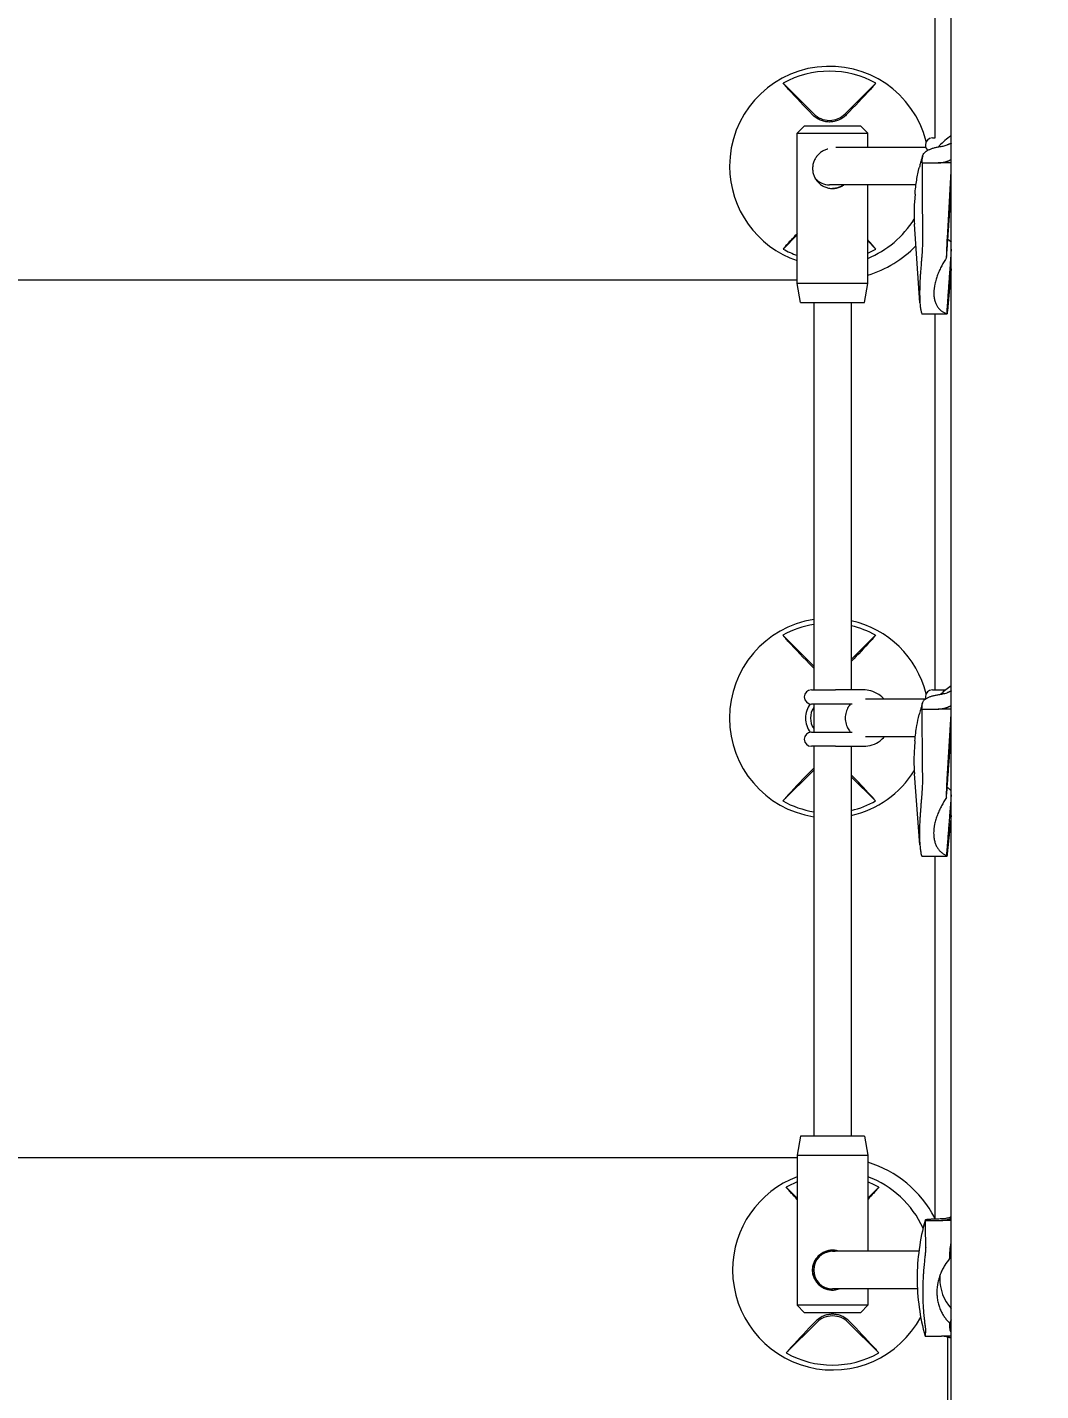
# Model space of a CAD drawing. Extents: x -6675 to 8473, y -8565 to 9458.
# Drawn here: x -484 to -53, y 1887 to 2468 of the extents above; entities that cross this region are included whole.
import ezdxf

# ---------------------------------------------------------------- set-up
doc = ezdxf.new("R2010")
doc.units = 0
doc.header["$LTSCALE"] = 5
doc.header["$PDMODE"] = 33
doc.header["$PDSIZE"] = 20
doc.layers.get('Defpoints').update_dxf_attribs({"linetype": 'CONTINUOUS'})
doc.layers.add('Lg_dim', color=7, linetype='CONTINUOUS')
doc.layers.add('Lg_prod', color=40, linetype='CONTINUOUS')
doc.styles.add('LG1', font='arial.ttf', dxfattribs={"height": 185})
doc.dimstyles.new('LG_DIM', dxfattribs={"dimtxt": 185, "dimasz": 120, "dimexe": 50, "dimexo": 1, "dimgap": 50, "dimtad": 0, "dimtih": 1, "dimtoh": 1, "dimdec": 0, "dimrnd": 10, "dimdsep": 46, "dimtxsty": 'LG1', "dimcen": 2.5, "dimclrt": 4, "dimadec": 4, "dimazin": 0, "dimtfac": 1, "dimtdec": 1, "dimtmove": 0, "dimatfit": 3, "dimfxl": 1, "dimtolj": 1, "dimtzin": 0, "dimarcsym": 0})

# ---------------------------------------------------------------- blocks, each defined once
blk = doc.blocks.new('*D5')
at = {"layer": 'Defpoints', "color": 0, "transparency": 16777216}
for p in [(3900, 7859.68), (-2500, -5459.68), (7695.79, -5459.68)]:
    blk.add_point(p, dxfattribs=at)
at = {"layer": 'Lg_dim', "color": 0, "lineweight": -2, "transparency": 16777216}
for p, q in [((3901, 7859.68), (7745.79, 7859.68)), ((7695.79, 7739.68), (7695.79, 3779.28)), ((7695.79, -5339.68), (7695.79, 3130.67)), ((-2499, -5459.68), (7745.79, -5459.68))]:
    blk.add_line(p, q, dxfattribs=at)
at = {"layer": 'Lg_dim', "color": 0, "transparency": 16777216}
for points in [[(7675.79, 7739.68), (7715.79, 7739.68), (7695.79, 7859.68)], [(7675.79, -5339.68), (7715.79, -5339.68), (7695.79, -5459.68)]]:
    blk.add_solid(points, dxfattribs=at)
at = {"layer": 'Lg_dim', "color": 4, "transparency": 16777216, "insert": (7695.79, 3454.98), "char_height": 185, "attachment_point": 5, "style": 'LG1'}
blk.add_mtext('\\A1;13320 mm\\P [43\'-8 13/16"]', dxfattribs=at)
blk = doc.blocks.new('*D6')
at = {"layer": 'Defpoints', "color": 0, "transparency": 16777216}
for p in [(3300, 5864.75), (-6041.13, -3464.75), (-3100, -3464.75)]:
    blk.add_point(p, dxfattribs=at)
at = {"layer": 'Lg_dim', "color": 0, "lineweight": -2, "transparency": 16777216}
for p, q in [((3299, 5864.75), (-6091.13, 5864.75)), ((-6041.13, 5744.75), (-6041.13, 2569.99)), ((-6041.13, -3344.75), (-6041.13, 1921.38)), ((-3101, -3464.75), (-6091.13, -3464.75))]:
    blk.add_line(p, q, dxfattribs=at)
at = {"layer": 'Lg_dim', "color": 0, "transparency": 16777216}
for points in [[(-6061.13, 5744.75), (-6021.13, 5744.75), (-6041.13, 5864.75)], [(-6061.13, -3344.75), (-6021.13, -3344.75), (-6041.13, -3464.75)]]:
    blk.add_solid(points, dxfattribs=at)
at = {"layer": 'Lg_dim', "color": 4, "transparency": 16777216, "insert": (-6041.13, 2245.68), "char_height": 185, "attachment_point": 5, "style": 'LG1'}
blk.add_mtext('\\A1;9330 mm\\P [30\'-7 9/16"]', dxfattribs=at)
blk = doc.blocks.new('*D7')
at = {"layer": 'Defpoints', "color": 0, "transparency": 16777216}
for p in [(5382.03, 8873.35), (-4227.53, -147.5), (5382.03, -564.99)]:
    blk.add_point(p, dxfattribs=at)
at = {"layer": 'Lg_dim', "color": 0, "lineweight": -2, "transparency": 16777216}
for p, q in [((-4227.53, -146.5), (-4227.53, 8923.35)), ((5382.03, -563.99), (5382.03, 8923.35)), ((-4107.53, 8873.35), (118.72, 8873.35)), ((5262.03, 8873.35), (1506.78, 8873.35))]:
    blk.add_line(p, q, dxfattribs=at)
at = {"layer": 'Lg_dim', "color": 0, "transparency": 16777216}
for points in [[(-4107.53, 8893.35), (-4107.53, 8853.35), (-4227.53, 8873.35)], [(5262.03, 8893.35), (5262.03, 8853.35), (5382.03, 8873.35)]]:
    blk.add_solid(points, dxfattribs=at)
at = {"layer": 'Lg_dim', "color": 4, "transparency": 16777216, "insert": (812.75, 8873.35), "char_height": 185, "attachment_point": 5, "style": 'LG1'}
blk.add_mtext('\\A1;9610 mm\\P [31\'-6 5/8"]', dxfattribs=at)

msp = doc.modelspace()

# ---------------------------------------------------------------- linework, layer by layer
at = {"layer": 'Lg_prod', "linetype": 'Continuous', "lineweight": 0}
for p, q in [((-91, 2097.82), (-91, 2739.29)), ((-98, 2514), (-98, 2426.84)), ((-162.51, 2443.78), (-149.51, 2430.78)), ((-136.08, 2430.78), (-123.08, 2443.78)), ((-98, 2426.84), (-98, 2420.5)), ((-153.5, 2425.5), (-156.5, 2422.5)), ((-156.5, 2422.5), (-141.47, 2422.5)), ((-156.5, 2358.5), (-156.5, 2422.5)), ((-141.47, 2425.5), (-153.5, 2425.5)), ((-129.5, 2425.5), (-141.47, 2425.5)), ((-141.47, 2422.5), (-126.5, 2422.5)), ((-129.5, 2425.5), (-126.5, 2422.5)), ((-126.5, 2416.5), (-126.5, 2422.5)), ((-101.83, 2416.5), (-140.02, 2416.5)), ((-99, 2420.5), (-97.76, 2420.5)), ((-103.36, 2409.92), (-96.48, 2409.92)), ((-91, 2409.92), (-96.48, 2409.92)), ((-92.62, 2377.78), (-91, 2406.32)), ((-141.72, 2400.5), (-142.79, 2400.5)), ((-105.99, 2400.5), (-141.72, 2400.5)), ((-126.5, 2358.5), (-126.5, 2400.5)), ((-105.99, 2400.5), (-105.99, 2400.5)), ((-106.4, 2396.52), (-106.63, 2393.26)), ((-104.29, 2350.27), (-106.63, 2383.74)), ((-162.51, 2373.22), (-156.5, 2379.23)), ((-126.5, 2376.64), (-123.08, 2373.22)), ((-91, 2364.81), (-92.62, 2346.87)), ((-156.5, 2360), (-643.5, 2360)), ((-141.47, 2358.5), (-156.5, 2358.5)), ((-155.09, 2350.5), (-156.5, 2358.5)), ((-126.5, 2358.5), (-141.47, 2358.5)), ((-127.91, 2350.5), (-126.5, 2358.5)), ((-155.09, 2350.5), (-141.47, 2350.5)), ((-149.5, 2350.5), (-149.5, 2185.5)), ((-141.47, 2350.5), (-127.91, 2350.5)), ((-133.5, 2350.5), (-133.5, 2185.5)), ((-92.86, 2345.5), (-103.36, 2345.5)), ((-98, 2345.5), (-98, 2185.5)), ((-162.59, 2208.78), (-149.59, 2195.78)), ((-133.5, 2198.44), (-123.16, 2208.78)), ((-150.5, 2185.5), (-140.2, 2185.5)), ((-128.33, 2185.5), (-140.2, 2185.5)), ((-99, 2185.5), (-93.38, 2185.5)), ((-140.2, 2179.5), (-150.5, 2179.5)), ((-149.5, 2179.5), (-149.5, 2167.5)), ((-133.07, 2179.5), (-140.2, 2179.5)), ((-102.11, 2181.5), (-127.43, 2181.5)), ((-103.44, 2177.38), (-96.56, 2177.38)), ((-91, 2177.38), (-96.56, 2177.38)), ((-92.7, 2147.48), (-91, 2175.31)), ((-150.5, 2167.5), (-140.2, 2167.5)), ((-140.2, 2167.5), (-133.07, 2167.5)), ((-106.28, 2165.5), (-127.43, 2165.5)), ((-106.28, 2165.5), (-106.28, 2165.5)), ((-140.2, 2161.5), (-150.5, 2161.5)), ((-149.5, 2161.5), (-149.5, 1995.5)), ((-140.2, 2161.5), (-128.33, 2161.5)), ((-133.5, 2161.5), (-133.5, 1995.5)), ((-106.43, 2163.81), (-106.66, 2160.89)), ((-162.59, 2138.22), (-149.59, 2151.22)), ((-133.5, 2148.56), (-123.16, 2138.22)), ((-104.33, 2119.54), (-106.66, 2149.79)), ((-91, 2132.08), (-92.7, 2115.67)), ((-92.9, 2114.64), (-103.38, 2114.64)), ((-98, 2114.64), (-98, 1960.33)), ((-91, 1817.1), (-91, 2097.82)), ((-155.09, 1995.5), (-156.5, 1987.5)), ((-141.53, 1995.5), (-155.09, 1995.5)), ((-127.91, 1995.5), (-141.53, 1995.5)), ((-127.91, 1995.5), (-126.5, 1987.5)), ((-643.5, 1986.5), (-156.5, 1986.5)), ((-156.5, 1987.5), (-141.53, 1987.5)), ((-156.5, 1987.5), (-156.5, 1923.5)), ((-141.53, 1987.5), (-126.5, 1987.5)), ((-126.5, 1987.5), (-126.5, 1946.5)), ((-161.22, 1973.78), (-156.5, 1969.06)), ((-126.5, 1969.06), (-121.78, 1973.78)), ((-102.07, 1959.66), (-95.19, 1959.66)), ((-91, 1959.66), (-95.19, 1959.66)), ((-141.5, 1946.5), (-140.42, 1946.5)), ((-104.77, 1946.5), (-140.42, 1946.5)), ((-91.33, 1948.23), (-91, 1950.28)), ((-140.42, 1930.5), (-141.5, 1930.5)), ((-105.39, 1930.5), (-140.42, 1930.5)), ((-126.5, 1930.5), (-126.5, 1923.5)), ((-103.12, 1930.5), (-103.12, 1930.5)), ((-96.8, 1932.5), (-96.8, 1932.5)), ((-141.53, 1923.5), (-156.5, 1923.5)), ((-153.5, 1920.5), (-156.5, 1923.5)), ((-126.5, 1923.5), (-141.53, 1923.5)), ((-129.5, 1920.5), (-126.5, 1923.5)), ((-161.22, 1903.22), (-148.22, 1916.22)), ((-153.5, 1920.5), (-141.53, 1920.5)), ((-141.53, 1920.5), (-129.5, 1920.5)), ((-134.78, 1916.22), (-121.78, 1903.22)), ((-102.07, 1910.37), (-95.19, 1910.37)), ((-91, 1910.37), (-95.19, 1910.37)), ((-92.5, 1738.07), (-92.5, 1910)), ((-91, 1912.26), (-91.33, 1912.67))]:
    msp.add_line(p, q, dxfattribs=at)
for centre, radius, start, end in [((-142.79, 2408.5), 42.51, 14.29982, 180), ((-142.79, 2408.5), 40.42, 60.80251, 119.19749), ((-142.79, 2437.5), 9.5, 225, 270), ((-142.79, 2437.5), 9.5, 270, 315), ((-99, 2417.5), 3, 90, 180), ((-99, 2417.5), 3, 180, 229.12573), ((-142.79, 2408.5), 42.51, 180, 251.194), ((-142.79, 2408.5), 8, 220.97662, 270), ((-142.79, 2408.5), 42.51, 292.53678, 327.98226), ((-140.5, 2408), 48, 286.95776, 315.9662), ((-142.79, 2408.5), 40.42, 240.80251, 250.1776), ((-142.79, 2408.5), 40.42, 293.77716, 299.19749), ((-142.87, 2173.5), 42.51, 98.96724, 180), ((-142.87, 2173.5), 40.42, 99.43707, 119.19749), ((-142.87, 2173.5), 42.51, 14.16465, 77.26323), ((-142.87, 2173.5), 40.42, 60.80251, 76.58976), ((-142.87, 2202.5), 9.5, 225, 225.76922), ((-150.5, 2182.5), 3, 90, 180), ((-99, 2182.5), 3, 90, 180), ((-150.5, 2182.5), 3, 180, 270), ((-142.87, 2173.5), 10.1, 143.29226, 180), ((-142.87, 2173.5), 8, 145.92868, 180), ((-99, 2182.5), 3, 180, 196.16085), ((-142.87, 2173.5), 42.51, 180, 261.03276), ((-142.87, 2173.5), 10.1, 180, 216.70774), ((-142.87, 2173.5), 8, 180, 214.07132), ((-150.5, 2164.5), 3, 90, 180), ((-150.5, 2164.5), 3, 180, 270), ((-142.87, 2144.5), 9.5, 134.23078, 135), ((-142.87, 2173.5), 42.51, 282.73677, 328.18173), ((-142.87, 2173.5), 40.42, 240.80251, 260.56293), ((-142.87, 2173.5), 40.42, 283.41024, 299.19749), ((-140.5, 1938.5), 48, 27.69716, 73.04224), ((-141.5, 1938.5), 42.51, 110.65994, 180), ((-141.5, 1938.5), 40.42, 111.78613, 119.19749), ((-141.5, 1938.5), 42.51, 24.87722, 69.34006), ((-141.5, 1938.5), 40.42, 60.80251, 68.21387), ((-141.5, 1938.5), 8, 90, 180), ((-141.5, 1938.5), 42.51, 180, 331.957), ((-141.5, 1938.5), 8, 180, 270), ((-141.5, 1909.5), 9.5, 90, 135), ((-141.5, 1909.5), 9.5, 45, 90), ((-141.5, 1938.5), 42.51, 335.54786, 335.54796), ((-141.5, 1938.5), 40.42, 240.80251, 299.19749)]:
    msp.add_arc(centre, radius, start, end, dxfattribs=at)
for centre, major_axis, ratio, start_param, end_param in [((-94.82, 2405.65), (-9.71, 2.4), 0.488879, 0, 0.000002), ((-15.96, 2388.5), (-90.83, 0), 0.866025, 6.222664, 6.283185), ((-15.96, 2388.5), (-90.83, 0), 0.866025, 0, 0.060521), ((-77.79, 2388.5), (-19.4, 0), 0.866025, 0.717733, 0.82224), ((-94.9, 2172.68), (-9.72, 2.34), 0.443893, 0, 0.000001), ((-16.04, 2155.34), (-90.83, 0), 0.891007, 6.214596, 6.283185), ((-16.04, 2155.34), (-90.83, 0), 0.891007, 0, 0.06859), ((-77.87, 2155.34), (-19.4, 0), 0.891007, 0.702302, 0.827745), ((-14.67, 1935.01), (-90.83, 0), 0.996195, 6.007357, 6.283185), ((-14.67, 1935.01), (-90.83, 0), 0.996195, 0, 0.275829), ((-76.5, 1935.01), (-19.4, 0), 0.996195, 6.227864, 6.283185), ((-76.5, 1935.01), (-19.4, 0), 0.996195, 0, 0.726784)]:
    msp.add_ellipse(centre, major_axis=major_axis, ratio=ratio, start_param=start_param, end_param=end_param, dxfattribs=at)
for points, knots in [([(-160.37, 2441.31), (-160.81, 2441.79), (-161.22, 2442.24), (-161.76, 2442.86), (-161.93, 2443.06), (-162.24, 2443.44), (-162.38, 2443.62), (-162.51, 2443.78)], [0.000000486, 0.000000486, 0.000000486, 0.000000486, 0.002114988, 0.002114988, 0.003172238, 0.003172238, 0.004229489, 0.004229489, 0.004229489, 0.004229489]), ([(-123.08, 2443.78), (-123.34, 2443.45), (-123.65, 2443.08), (-124.19, 2442.46), (-124.38, 2442.24), (-124.79, 2441.78), (-125, 2441.55), (-125.22, 2441.31)], [0.000000242, 0.000000242, 0.000000242, 0.000000242, 0.002114103, 0.002114103, 0.003171033, 0.003171033, 0.004227963, 0.004227963, 0.004227963, 0.004227963]), ([(-142.79, 2427.28), (-143.13, 2427.28), (-143.46, 2427.3), (-144.13, 2427.37), (-144.47, 2427.42), (-145.46, 2427.62), (-146.09, 2427.82), (-147.32, 2428.34), (-147.91, 2428.67), (-149.01, 2429.42), (-149.51, 2429.85), (-149.97, 2430.32)], [0.008164918, 0.008164918, 0.008164918, 0.008164918, 0.009167239, 0.009167239, 0.01016956, 0.01016956, 0.012174201, 0.012174201, 0.014178842, 0.014178842, 0.016183483, 0.016183483, 0.016183483, 0.016183483]), ([(-135.62, 2430.32), (-136.08, 2429.85), (-136.58, 2429.42), (-137.4, 2428.86), (-137.68, 2428.68), (-138.27, 2428.36), (-138.57, 2428.21), (-139.5, 2427.82), (-140.13, 2427.62), (-141.12, 2427.42), (-141.46, 2427.37), (-142.13, 2427.3), (-142.46, 2427.28), (-142.79, 2427.28)], [0.000143327, 0.000143327, 0.000143327, 0.000143327, 0.002148725, 0.002148725, 0.003151424, 0.003151424, 0.004154123, 0.004154123, 0.006159521, 0.006159521, 0.00716222, 0.00716222, 0.008164918, 0.008164918, 0.008164918, 0.008164918]), ([(-91, 2421.36), (-92.88, 2420.21), (-94.59, 2418.8), (-96.19, 2417.01), (-96.34, 2416.85), (-96.47, 2416.69)], [2.1863126, 2.1863126, 2.1863126, 2.1863126, 2.4821486, 2.4821486, 2.5111506, 2.5111506, 2.5111506, 2.5111506]), ([(-143.42, 2415.77), (-143.89, 2415.66), (-144.34, 2415.51), (-145.28, 2415.12), (-145.77, 2414.85), (-146.68, 2414.23), (-147.11, 2413.89), (-147.68, 2413.31), (-147.86, 2413.11), (-148.21, 2412.69), (-148.37, 2412.47), (-148.83, 2411.79), (-149.09, 2411.31), (-149.41, 2410.55), (-149.51, 2410.28), (-149.68, 2409.75), (-149.75, 2409.47), (-149.91, 2408.64), (-149.97, 2408.08), (-149.97, 2406.93), (-149.92, 2406.36), (-149.75, 2405.53), (-149.68, 2405.26), (-149.51, 2404.72), (-149.41, 2404.46), (-149.2, 2403.95), (-149.08, 2403.7), (-148.82, 2403.22), (-148.67, 2402.98), (-148.21, 2402.3), (-147.87, 2401.88), (-147.1, 2401.11), (-146.67, 2400.76), (-145.76, 2400.15), (-145.28, 2399.88), (-144.51, 2399.56), (-144.24, 2399.46), (-143.7, 2399.29), (-143.43, 2399.23), (-142.61, 2399.06), (-142.04, 2399), (-141.47, 2399)], [0.00197312, 0.00197312, 0.00197312, 0.00197312, 0.00339793, 0.00339793, 0.0050969, 0.0050969, 0.00679586, 0.00679586, 0.00764535, 0.00764535, 0.00849483, 0.00849483, 0.0101938, 0.0101938, 0.01104328, 0.01104328, 0.01189276, 0.01189276, 0.01359173, 0.01359173, 0.01529069, 0.01529069, 0.01614018, 0.01614018, 0.01698966, 0.01698966, 0.01783914, 0.01783914, 0.01868862, 0.01868862, 0.02038759, 0.02038759, 0.02208656, 0.02208656, 0.02378552, 0.02378552, 0.02463501, 0.02463501, 0.02548449, 0.02548449, 0.02718345, 0.02718345, 0.02718345, 0.02718345]), ([(-103.22, 2412.44), (-103.19, 2412.92), (-103, 2413.39), (-102.57, 2413.96), (-102.47, 2414.07), (-102.26, 2414.29), (-102.14, 2414.4), (-101.77, 2414.71), (-101.49, 2414.91), (-101.02, 2415.2), (-100.86, 2415.29), (-100.51, 2415.47), (-100.33, 2415.56), (-99.77, 2415.81), (-99.38, 2415.96), (-98.53, 2416.23), (-98.09, 2416.35), (-97.16, 2416.57), (-96.69, 2416.66), (-96.2, 2416.73)], [0, 0, 0, 0, 0.00305771, 0.00305771, 0.00382214, 0.00382214, 0.00458657, 0.00458657, 0.00611543, 0.00611543, 0.00687986, 0.00687986, 0.00764428, 0.00764428, 0.00917314, 0.00917314, 0.010702, 0.010702, 0.01223085, 0.01223085, 0.01223085, 0.01223085]), ([(-96.2, 2416.73), (-95.62, 2416.82), (-95.03, 2416.92), (-93.85, 2417.18), (-93.26, 2417.33), (-92.69, 2417.52)], [0, 0, 0, 0, 0.001800625, 0.001800625, 0.00360125, 0.00360125, 0.00360125, 0.00360125]), ([(-103.13, 2412.95), (-103.23, 2412.64), (-103.33, 2412.33), (-103.53, 2411.69), (-103.62, 2411.36), (-103.82, 2410.7), (-103.91, 2410.37), (-104.1, 2409.71), (-104.19, 2409.38), (-104.36, 2408.72), (-104.44, 2408.39), (-104.53, 2408.05)], [2.86810554, 2.86810554, 2.86810554, 2.86810554, 2.88001775, 2.88001775, 2.89258622, 2.89258622, 2.90515469, 2.90515469, 2.91772316, 2.91772316, 2.93029163, 2.93029163, 2.93029163, 2.93029163]), ([(-106.4, 2396.52), (-106.26, 2398.57), (-106.02, 2400.57), (-105.37, 2404.38), (-104.99, 2406.19), (-104.53, 2408.05)], [0, 0, 0, 0, 7.230851, 7.230851, 13.6625, 13.6625, 13.6625, 13.6625]), ([(-136.71, 2400.5), (-136.73, 2400.48), (-136.76, 2400.47), (-137.24, 2400.15), (-137.72, 2399.88), (-138.49, 2399.56), (-138.76, 2399.46), (-139.3, 2399.29), (-139.57, 2399.23), (-140.38, 2399.06), (-140.94, 2399), (-141.5, 2399)], [0.021996228, 0.021996228, 0.021996228, 0.021996228, 0.022086556, 0.022086556, 0.023785522, 0.023785522, 0.024635005, 0.024635005, 0.025484488, 0.025484488, 0.027150789, 0.027150789, 0.027150789, 0.027150789]), ([(-141.47, 2399), (-140.89, 2399), (-140.33, 2399.06), (-139.22, 2399.28), (-138.68, 2399.45), (-137.65, 2399.88), (-137.17, 2400.15), (-136.69, 2400.47), (-136.67, 2400.49), (-136.65, 2400.5)], [0.027183454, 0.027183454, 0.027183454, 0.027183454, 0.028878889, 0.028878889, 0.030574325, 0.030574325, 0.03226976, 0.03226976, 0.032348477, 0.032348477, 0.032348477, 0.032348477]), ([(-160.37, 2375.69), (-160.81, 2375.21), (-161.22, 2374.76), (-161.76, 2374.14), (-161.93, 2373.94), (-162.24, 2373.56), (-162.38, 2373.38), (-162.51, 2373.22)], [0.000000486, 0.000000486, 0.000000486, 0.000000486, 0.002114988, 0.002114988, 0.003172238, 0.003172238, 0.004229489, 0.004229489, 0.004229489, 0.004229489]), ([(-123.08, 2373.22), (-123.34, 2373.55), (-123.65, 2373.92), (-124.19, 2374.54), (-124.38, 2374.76), (-124.79, 2375.22), (-125, 2375.45), (-125.22, 2375.69)], [0.000000242, 0.000000242, 0.000000242, 0.000000242, 0.002114103, 0.002114103, 0.003171033, 0.003171033, 0.004227963, 0.004227963, 0.004227963, 0.004227963]), ([(-103.16, 2377.78), (-103.15, 2377.12), (-103.16, 2376.38), (-103.2, 2375.19), (-103.22, 2374.77), (-103.27, 2373.91), (-103.29, 2373.46), (-103.38, 2372.08), (-103.45, 2371.11), (-103.57, 2369.62), (-103.61, 2369.11), (-103.69, 2368.07), (-103.74, 2367.54), (-103.86, 2365.95), (-103.95, 2364.88), (-104.06, 2363.27), (-104.1, 2362.73), (-104.17, 2361.64), (-104.2, 2361.1), (-104.29, 2359.51), (-104.34, 2358.47), (-104.39, 2356.94), (-104.4, 2356.44), (-104.42, 2355.45), (-104.42, 2354.97), (-104.42, 2354.5)], [0.0000002, 0.0000002, 0.0000002, 0.0000002, 0.00322872, 0.00322872, 0.00484298, 0.00484298, 0.00645725, 0.00645725, 0.00968577, 0.00968577, 0.01130003, 0.01130003, 0.01291429, 0.01291429, 0.01614282, 0.01614282, 0.01775708, 0.01775708, 0.01937134, 0.01937134, 0.02259987, 0.02259987, 0.02421413, 0.02421413, 0.02582839, 0.02582839, 0.02582839, 0.02582839]), ([(-92.95, 2369.64), (-93.67, 2368.51), (-94.37, 2367.33), (-95.34, 2365.49), (-95.65, 2364.86), (-96.24, 2363.58), (-96.51, 2362.93), (-97.01, 2361.63), (-97.24, 2360.97), (-97.64, 2359.65), (-97.82, 2358.97), (-98.24, 2357), (-98.38, 2355.72), (-98.38, 2354.5)], [0.0006161, 0.0006161, 0.0006161, 0.0006161, 0.0048042, 0.0048042, 0.00689825, 0.00689825, 0.0089923, 0.0089923, 0.01108635, 0.01108635, 0.0131804, 0.0131804, 0.0173685, 0.0173685, 0.0173685, 0.0173685]), ([(-104.42, 2354.5), (-104.42, 2353.57), (-104.4, 2352.69), (-104.36, 2351.45), (-104.34, 2351.05), (-104.29, 2350.29), (-104.26, 2349.93), (-104.17, 2348.9), (-104.1, 2348.3), (-103.99, 2347.51), (-103.95, 2347.26), (-103.86, 2346.83), (-103.82, 2346.63), (-103.69, 2346.11), (-103.61, 2345.86), (-103.47, 2345.57), (-103.41, 2345.5), (-103.36, 2345.5)], [0.02582839, 0.02582839, 0.02582839, 0.02582839, 0.0290553, 0.0290553, 0.03066876, 0.03066876, 0.03228222, 0.03228222, 0.03550913, 0.03550913, 0.03712259, 0.03712259, 0.03873604, 0.03873604, 0.04196296, 0.04196296, 0.0446243, 0.0446243, 0.0446243, 0.0446243]), ([(-98.38, 2354.5), (-98.38, 2354.19), (-98.38, 2353.89), (-98.34, 2353.31), (-98.31, 2353.02), (-98.2, 2352.19), (-98.1, 2351.66), (-97.89, 2350.91), (-97.81, 2350.66), (-97.63, 2350.19), (-97.54, 2349.96), (-97.24, 2349.31), (-97.01, 2348.92), (-96.51, 2348.19), (-96.23, 2347.85), (-95.65, 2347.26), (-95.34, 2347), (-94.69, 2346.54), (-94.36, 2346.35), (-93.67, 2346.02), (-93.31, 2345.88), (-92.95, 2345.78)], [0.0173685, 0.0173685, 0.0173685, 0.0173685, 0.01841269, 0.01841269, 0.01945689, 0.01945689, 0.02154529, 0.02154529, 0.02258948, 0.02258948, 0.02363368, 0.02363368, 0.02572208, 0.02572208, 0.02781047, 0.02781047, 0.02989887, 0.02989887, 0.03198726, 0.03198726, 0.03407566, 0.03407566, 0.03407566, 0.03407566]), ([(-160.45, 2206.31), (-160.89, 2206.79), (-161.29, 2207.24), (-161.84, 2207.86), (-162.01, 2208.06), (-162.32, 2208.44), (-162.46, 2208.62), (-162.59, 2208.78)], [0.000000486, 0.000000486, 0.000000486, 0.000000486, 0.002114988, 0.002114988, 0.003172238, 0.003172238, 0.004229489, 0.004229489, 0.004229489, 0.004229489]), ([(-123.16, 2208.78), (-123.41, 2208.45), (-123.72, 2208.08), (-124.26, 2207.46), (-124.46, 2207.24), (-124.86, 2206.78), (-125.08, 2206.55), (-125.3, 2206.31)], [0.000000242, 0.000000242, 0.000000242, 0.000000242, 0.002114103, 0.002114103, 0.003171033, 0.003171033, 0.004227963, 0.004227963, 0.004227963, 0.004227963]), ([(-119.45, 2181.5), (-120.14, 2182.27), (-120.93, 2182.96), (-122.85, 2184.23), (-124.03, 2184.76), (-126.25, 2185.36), (-127.29, 2185.5), (-128.33, 2185.5)], [5.4434235, 5.4434235, 5.4434235, 5.4434235, 5.7031772, 5.7031772, 6.0226049, 6.0226049, 6.2831853, 6.2831853, 6.2831853, 6.2831853]), ([(-103.3, 2179.64), (-103.27, 2180.08), (-103.08, 2180.5), (-102.65, 2181.02), (-102.55, 2181.12), (-102.34, 2181.32), (-102.22, 2181.41), (-101.85, 2181.69), (-101.57, 2181.88), (-101.1, 2182.13), (-100.93, 2182.22), (-100.59, 2182.38), (-100.41, 2182.45), (-99.85, 2182.68), (-99.46, 2182.81), (-98.61, 2183.06), (-98.16, 2183.17), (-97.24, 2183.36), (-96.77, 2183.44), (-96.27, 2183.51)], [0, 0, 0, 0, 0.00305771, 0.00305771, 0.00382214, 0.00382214, 0.00458657, 0.00458657, 0.00611543, 0.00611543, 0.00687986, 0.00687986, 0.00764428, 0.00764428, 0.00917314, 0.00917314, 0.010702, 0.010702, 0.01223085, 0.01223085, 0.01223085, 0.01223085]), ([(-96.27, 2183.51), (-95.69, 2183.59), (-95.11, 2183.69), (-93.93, 2183.94), (-93.34, 2184.1), (-92.77, 2184.29)], [0, 0, 0, 0, 0.001800625, 0.001800625, 0.00360125, 0.00360125, 0.00360125, 0.00360125]), ([(-134.83, 2178.12), (-135, 2177.84), (-135.16, 2177.52), (-135.47, 2176.82), (-135.62, 2176.43), (-135.85, 2175.62), (-135.95, 2175.2), (-136.07, 2174.34), (-136.1, 2173.92), (-136.1, 2173.08), (-136.07, 2172.66), (-135.95, 2171.8), (-135.85, 2171.38), (-135.62, 2170.57), (-135.47, 2170.18), (-135.16, 2169.48), (-135, 2169.16), (-134.83, 2168.88)], [16.95443, 16.95443, 16.95443, 16.95443, 18.178032, 18.178032, 19.423628, 19.423628, 20.669225, 20.669225, 21.914822, 21.914822, 23.160418, 23.160418, 24.406015, 24.406015, 25.651611, 25.651611, 26.875213, 26.875213, 26.875213, 26.875213]), ([(-133.85, 2179.5), (-134.01, 2179.31), (-134.22, 2179.05), (-134.57, 2178.54), (-134.7, 2178.34), (-134.83, 2178.12)], [-3.569152, -3.569152, -3.569152, -3.569152, -1.831176, -1.831176, -0.847671, -0.847671, -0.847671, -0.847671]), ([(-103.23, 2180.03), (-103.33, 2179.71), (-103.43, 2179.39), (-103.63, 2178.74), (-103.73, 2178.4), (-103.92, 2177.73), (-104.01, 2177.39), (-104.19, 2176.72), (-104.28, 2176.38), (-104.46, 2175.7), (-104.54, 2175.36), (-104.62, 2175.02)], [2.86798776, 2.86798776, 2.86798776, 2.86798776, 2.88002553, 2.88002553, 2.89259205, 2.89259205, 2.90515858, 2.90515858, 2.9177251, 2.9177251, 2.93029163, 2.93029163, 2.93029163, 2.93029163]), ([(-106.43, 2163.82), (-106.27, 2166), (-105.99, 2168.14), (-105.34, 2171.86), (-105.01, 2173.42), (-104.62, 2175.02)], [0, 0, 0, 0, 7.544325, 7.544325, 12.933843, 12.933843, 12.933843, 12.933843]), ([(-134.83, 2168.88), (-134.66, 2168.6), (-134.5, 2168.34), (-134.15, 2167.87), (-133.99, 2167.66), (-133.85, 2167.5)], [-5.171751, -5.171751, -5.171751, -5.171751, -3.906834, -3.906834, -2.445702, -2.445702, -2.445702, -2.445702]), ([(-128.33, 2161.5), (-127.06, 2161.5), (-125.79, 2161.71), (-123.39, 2162.51), (-122.25, 2163.1), (-120.59, 2164.35), (-119.99, 2164.9), (-119.45, 2165.5)], [3.1415927, 3.1415927, 3.1415927, 3.1415927, 3.4601141, 3.4601141, 3.7789339, 3.7789339, 3.9813544, 3.9813544, 3.9813544, 3.9813544]), ([(-103.24, 2147.48), (-103.23, 2146.86), (-103.24, 2146.17), (-103.28, 2145.03), (-103.3, 2144.63), (-103.34, 2143.8), (-103.37, 2143.37), (-103.46, 2142.03), (-103.53, 2141.1), (-103.65, 2139.63), (-103.69, 2139.13), (-103.77, 2138.11), (-103.81, 2137.59), (-103.94, 2136.02), (-104.02, 2134.96), (-104.14, 2133.35), (-104.18, 2132.81), (-104.25, 2131.72), (-104.28, 2131.18), (-104.37, 2129.57), (-104.42, 2128.52), (-104.47, 2126.97), (-104.48, 2126.45), (-104.49, 2125.44), (-104.5, 2124.95), (-104.5, 2124.47)], [0.0000002, 0.0000002, 0.0000002, 0.0000002, 0.00322872, 0.00322872, 0.00484298, 0.00484298, 0.00645725, 0.00645725, 0.00968577, 0.00968577, 0.01130003, 0.01130003, 0.01291429, 0.01291429, 0.01614282, 0.01614282, 0.01775708, 0.01775708, 0.01937134, 0.01937134, 0.02259987, 0.02259987, 0.02421413, 0.02421413, 0.02582839, 0.02582839, 0.02582839, 0.02582839]), ([(-160.45, 2140.69), (-160.89, 2140.21), (-161.29, 2139.76), (-161.84, 2139.14), (-162.01, 2138.94), (-162.32, 2138.56), (-162.46, 2138.38), (-162.59, 2138.22)], [0.000000486, 0.000000486, 0.000000486, 0.000000486, 0.002114988, 0.002114988, 0.003172238, 0.003172238, 0.004229489, 0.004229489, 0.004229489, 0.004229489]), ([(-123.16, 2138.22), (-123.41, 2138.55), (-123.72, 2138.92), (-124.26, 2139.54), (-124.46, 2139.76), (-124.86, 2140.22), (-125.08, 2140.45), (-125.3, 2140.69)], [0.000000242, 0.000000242, 0.000000242, 0.000000242, 0.002114103, 0.002114103, 0.003171033, 0.003171033, 0.004227963, 0.004227963, 0.004227963, 0.004227963]), ([(-93.02, 2139.66), (-93.75, 2138.55), (-94.45, 2137.39), (-95.42, 2135.57), (-95.73, 2134.94), (-96.32, 2133.66), (-96.59, 2133.02), (-97.09, 2131.71), (-97.32, 2131.05), (-97.72, 2129.71), (-97.9, 2129.03), (-98.32, 2127.03), (-98.46, 2125.73), (-98.46, 2124.47)], [0.0006161, 0.0006161, 0.0006161, 0.0006161, 0.0048042, 0.0048042, 0.00689825, 0.00689825, 0.0089923, 0.0089923, 0.01108635, 0.01108635, 0.0131804, 0.0131804, 0.0173685, 0.0173685, 0.0173685, 0.0173685]), ([(-104.5, 2124.47), (-104.5, 2123.51), (-104.48, 2122.6), (-104.43, 2121.31), (-104.41, 2120.89), (-104.37, 2120.09), (-104.34, 2119.71), (-104.25, 2118.62), (-104.18, 2117.97), (-104.06, 2117.1), (-104.02, 2116.84), (-103.94, 2116.35), (-103.9, 2116.13), (-103.77, 2115.53), (-103.69, 2115.22), (-103.53, 2114.79), (-103.46, 2114.67), (-103.39, 2114.64), (-103.39, 2114.64), (-103.38, 2114.64)], [0.02582839, 0.02582839, 0.02582839, 0.02582839, 0.0290553, 0.0290553, 0.03066876, 0.03066876, 0.03228222, 0.03228222, 0.03550913, 0.03550913, 0.03712259, 0.03712259, 0.03873604, 0.03873604, 0.04196296, 0.04196296, 0.04518987, 0.04518987, 0.04556817, 0.04556817, 0.04556817, 0.04556817]), ([(-98.46, 2124.47), (-98.46, 2124.15), (-98.45, 2123.84), (-98.42, 2123.24), (-98.39, 2122.94), (-98.28, 2122.08), (-98.17, 2121.52), (-97.96, 2120.74), (-97.88, 2120.48), (-97.71, 2119.98), (-97.62, 2119.75), (-97.32, 2119.06), (-97.09, 2118.63), (-96.59, 2117.85), (-96.31, 2117.48), (-95.73, 2116.83), (-95.42, 2116.54), (-94.77, 2116.03), (-94.44, 2115.8), (-93.75, 2115.41), (-93.39, 2115.24), (-93.02, 2115.11)], [0.0173685, 0.0173685, 0.0173685, 0.0173685, 0.01841269, 0.01841269, 0.01945689, 0.01945689, 0.02154529, 0.02154529, 0.02258948, 0.02258948, 0.02363368, 0.02363368, 0.02572208, 0.02572208, 0.02781047, 0.02781047, 0.02989887, 0.02989887, 0.03198726, 0.03198726, 0.03407566, 0.03407566, 0.03407566, 0.03407566]), ([(-159.07, 1971.31), (-159.52, 1971.79), (-159.92, 1972.24), (-160.46, 1972.86), (-160.63, 1973.06), (-160.95, 1973.44), (-161.09, 1973.62), (-161.22, 1973.78)], [0.000000486, 0.000000486, 0.000000486, 0.000000486, 0.002114988, 0.002114988, 0.003172238, 0.003172238, 0.004229489, 0.004229489, 0.004229489, 0.004229489]), ([(-121.78, 1973.78), (-122.04, 1973.45), (-122.35, 1973.08), (-122.89, 1972.46), (-123.09, 1972.24), (-123.49, 1971.78), (-123.7, 1971.55), (-123.93, 1971.31)], [0.000000242, 0.000000242, 0.000000242, 0.000000242, 0.002114103, 0.002114103, 0.003171033, 0.003171033, 0.004227963, 0.004227963, 0.004227963, 0.004227963]), ([(-101.93, 1959.94), (-101.9, 1959.99), (-101.71, 1960.04), (-101.27, 1960.11), (-101.18, 1960.12), (-100.96, 1960.14), (-100.85, 1960.16), (-100.48, 1960.19), (-100.2, 1960.21), (-99.73, 1960.25), (-99.56, 1960.26), (-99.21, 1960.28), (-99.04, 1960.29), (-98.48, 1960.31), (-98.08, 1960.33), (-97.24, 1960.36), (-96.79, 1960.37), (-95.87, 1960.4), (-95.39, 1960.41), (-94.9, 1960.42)], [0, 0, 0, 0, 0.00305771, 0.00305771, 0.00382214, 0.00382214, 0.00458657, 0.00458657, 0.00611543, 0.00611543, 0.00687986, 0.00687986, 0.00764428, 0.00764428, 0.00917314, 0.00917314, 0.010702, 0.010702, 0.01223085, 0.01223085, 0.01223085, 0.01223085]), ([(-94.9, 1960.42), (-94.32, 1960.43), (-93.73, 1960.48), (-92.56, 1960.7), (-91.97, 1960.86), (-91.4, 1961.07)], [0, 0, 0, 0, 0.001800625, 0.001800625, 0.00360125, 0.00360125, 0.00360125, 0.00360125]), ([(-141.53, 1947), (-142.11, 1947), (-142.67, 1946.94), (-143.78, 1946.72), (-144.32, 1946.55), (-145.35, 1946.12), (-145.83, 1945.85), (-146.75, 1945.23), (-147.17, 1944.89), (-147.74, 1944.31), (-147.92, 1944.11), (-148.27, 1943.69), (-148.43, 1943.47), (-148.89, 1942.79), (-149.15, 1942.31), (-149.57, 1941.29), (-149.74, 1940.75), (-149.91, 1939.92), (-149.95, 1939.64), (-150.01, 1939.08), (-150.03, 1938.79), (-150.03, 1937.93), (-149.97, 1937.37), (-149.8, 1936.54), (-149.73, 1936.26), (-149.57, 1935.73), (-149.47, 1935.47), (-149.26, 1934.96), (-149.14, 1934.71), (-148.88, 1934.22), (-148.74, 1933.98), (-148.28, 1933.3), (-147.93, 1932.89), (-147.36, 1932.31), (-147.16, 1932.12), (-146.73, 1931.77), (-146.52, 1931.61), (-145.84, 1931.15), (-145.36, 1930.89), (-144.58, 1930.56), (-144.32, 1930.46), (-143.78, 1930.3), (-143.51, 1930.23), (-142.96, 1930.12), (-142.68, 1930.07), (-142.11, 1930.01), (-141.82, 1930), (-141.53, 1930)], [0.02718345, 0.02718345, 0.02718345, 0.02718345, 0.02887889, 0.02887889, 0.03057432, 0.03057432, 0.03226976, 0.03226976, 0.0339652, 0.0339652, 0.03481291, 0.03481291, 0.03566063, 0.03566063, 0.03735607, 0.03735607, 0.0390515, 0.0390515, 0.03989922, 0.03989922, 0.04074694, 0.04074694, 0.04244237, 0.04244237, 0.04329009, 0.04329009, 0.04413781, 0.04413781, 0.04498552, 0.04498552, 0.04583324, 0.04583324, 0.04752868, 0.04752868, 0.0483764, 0.0483764, 0.04922411, 0.04922411, 0.05091955, 0.05091955, 0.05176727, 0.05176727, 0.05261498, 0.05261498, 0.0534627, 0.0534627, 0.05431042, 0.05431042, 0.05431042, 0.05431042]), ([(-141.5, 1930), (-142.06, 1930), (-142.62, 1930.06), (-143.71, 1930.28), (-144.26, 1930.45), (-145.28, 1930.88), (-145.77, 1931.15), (-146.68, 1931.77), (-147.11, 1932.11), (-147.68, 1932.69), (-147.86, 1932.89), (-148.21, 1933.31), (-148.37, 1933.53), (-148.83, 1934.21), (-149.09, 1934.69), (-149.41, 1935.45), (-149.51, 1935.72), (-149.68, 1936.25), (-149.75, 1936.53), (-149.91, 1937.36), (-149.97, 1937.92), (-149.97, 1939.07), (-149.92, 1939.64), (-149.75, 1940.47), (-149.68, 1940.74), (-149.51, 1941.28), (-149.41, 1941.54), (-149.2, 1942.05), (-149.08, 1942.3), (-148.82, 1942.78), (-148.67, 1943.02), (-148.21, 1943.7), (-147.87, 1944.12), (-147.1, 1944.89), (-146.67, 1945.24), (-145.76, 1945.85), (-145.28, 1946.12), (-144.51, 1946.44), (-144.24, 1946.54), (-143.7, 1946.71), (-143.43, 1946.77), (-142.62, 1946.94), (-142.06, 1947), (-141.5, 1947)], [0.00003262, 0.00003262, 0.00003262, 0.00003262, 0.00169897, 0.00169897, 0.00339793, 0.00339793, 0.0050969, 0.0050969, 0.00679586, 0.00679586, 0.00764535, 0.00764535, 0.00849483, 0.00849483, 0.0101938, 0.0101938, 0.01104328, 0.01104328, 0.01189276, 0.01189276, 0.01359173, 0.01359173, 0.01529069, 0.01529069, 0.01614018, 0.01614018, 0.01698966, 0.01698966, 0.01783914, 0.01783914, 0.01868862, 0.01868862, 0.02038759, 0.02038759, 0.02208656, 0.02208656, 0.02378552, 0.02378552, 0.02463501, 0.02463501, 0.02548449, 0.02548449, 0.02715079, 0.02715079, 0.02715079, 0.02715079]), ([(-138.66, 1946.5), (-138.78, 1946.54), (-138.9, 1946.58), (-139.3, 1946.71), (-139.57, 1946.77), (-140.39, 1946.94), (-140.96, 1947), (-141.53, 1947)], [0.024248815, 0.024248815, 0.024248815, 0.024248815, 0.024635005, 0.024635005, 0.025484488, 0.025484488, 0.027183454, 0.027183454, 0.027183454, 0.027183454]), ([(-101.86, 1948.23), (-101.86, 1947.99), (-101.87, 1947.66), (-101.91, 1947.04), (-101.93, 1946.81), (-101.97, 1946.3), (-102, 1946.02), (-102.09, 1945.13), (-102.16, 1944.46), (-102.27, 1943.36), (-102.31, 1942.97), (-102.4, 1942.16), (-102.44, 1941.73), (-102.57, 1940.43), (-102.65, 1939.51), (-102.77, 1938.06), (-102.81, 1937.56), (-102.88, 1936.54), (-102.91, 1936.03), (-103, 1934.47), (-103.04, 1933.41), (-103.09, 1931.8), (-103.1, 1931.26), (-103.12, 1930.17), (-103.13, 1929.62), (-103.13, 1929.09)], [0.0000002, 0.0000002, 0.0000002, 0.0000002, 0.00322872, 0.00322872, 0.00484298, 0.00484298, 0.00645725, 0.00645725, 0.00968577, 0.00968577, 0.01130003, 0.01130003, 0.01291429, 0.01291429, 0.01614282, 0.01614282, 0.01775708, 0.01775708, 0.01937134, 0.01937134, 0.02259987, 0.02259987, 0.02421413, 0.02421413, 0.02582839, 0.02582839, 0.02582839, 0.02582839]), ([(-91.65, 1943.37), (-92.38, 1942.52), (-93.07, 1941.58), (-94.04, 1940.03), (-94.36, 1939.48), (-94.95, 1938.34), (-95.22, 1937.75), (-95.72, 1936.53), (-95.95, 1935.9), (-96.35, 1934.6), (-96.52, 1933.92), (-96.94, 1931.88), (-97.09, 1930.5), (-97.09, 1929.09)], [0.0006161, 0.0006161, 0.0006161, 0.0006161, 0.0048042, 0.0048042, 0.00689825, 0.00689825, 0.0089923, 0.0089923, 0.01108635, 0.01108635, 0.0131804, 0.0131804, 0.0173685, 0.0173685, 0.0173685, 0.0173685]), ([(-141.53, 1930), (-140.96, 1930), (-140.39, 1930.06), (-139.44, 1930.25), (-139.04, 1930.36), (-138.66, 1930.5)], [0, 0, 0, 0, 0.001698966, 0.001698966, 0.002929912, 0.002929912, 0.002929912, 0.002929912]), ([(-103.13, 1929.09), (-103.13, 1928.01), (-103.11, 1926.95), (-103.06, 1925.39), (-103.04, 1924.87), (-102.99, 1923.85), (-102.97, 1923.36), (-102.88, 1921.9), (-102.81, 1920.98), (-102.69, 1919.66), (-102.65, 1919.23), (-102.57, 1918.42), (-102.53, 1918.03), (-102.4, 1916.92), (-102.32, 1916.25), (-102.16, 1915.05), (-102.09, 1914.53), (-102, 1913.9), (-101.97, 1913.71), (-101.93, 1913.38), (-101.91, 1913.23), (-101.87, 1912.87), (-101.86, 1912.72), (-101.86, 1912.67)], [0.02582839, 0.02582839, 0.02582839, 0.02582839, 0.0290553, 0.0290553, 0.03066876, 0.03066876, 0.03228222, 0.03228222, 0.03550913, 0.03550913, 0.03712259, 0.03712259, 0.03873604, 0.03873604, 0.04196296, 0.04196296, 0.04518987, 0.04518987, 0.04680333, 0.04680333, 0.04841679, 0.04841679, 0.0516437, 0.0516437, 0.0516437, 0.0516437]), ([(-97.09, 1929.09), (-97.09, 1928.74), (-97.08, 1928.38), (-97.04, 1927.69), (-97.02, 1927.35), (-96.91, 1926.32), (-96.8, 1925.66), (-96.59, 1924.68), (-96.51, 1924.35), (-96.34, 1923.72), (-96.25, 1923.41), (-95.94, 1922.49), (-95.72, 1921.91), (-95.21, 1920.79), (-94.94, 1920.25), (-94.35, 1919.23), (-94.04, 1918.75), (-93.4, 1917.86), (-93.06, 1917.43), (-92.37, 1916.64), (-92.01, 1916.27), (-91.65, 1915.92)], [0.0173685, 0.0173685, 0.0173685, 0.0173685, 0.01841269, 0.01841269, 0.01945689, 0.01945689, 0.02154529, 0.02154529, 0.02258948, 0.02258948, 0.02363368, 0.02363368, 0.02572208, 0.02572208, 0.02781047, 0.02781047, 0.02989887, 0.02989887, 0.03198726, 0.03198726, 0.03407566, 0.03407566, 0.03407566, 0.03407566]), ([(-141.5, 1919.72), (-141.83, 1919.72), (-142.17, 1919.7), (-142.84, 1919.63), (-143.17, 1919.58), (-144.16, 1919.38), (-144.8, 1919.18), (-146.03, 1918.66), (-146.62, 1918.33), (-147.71, 1917.58), (-148.22, 1917.15), (-148.68, 1916.68)], [0.008164918, 0.008164918, 0.008164918, 0.008164918, 0.009167239, 0.009167239, 0.01016956, 0.01016956, 0.012174201, 0.012174201, 0.014178842, 0.014178842, 0.016183483, 0.016183483, 0.016183483, 0.016183483]), ([(-134.32, 1916.68), (-134.78, 1917.15), (-135.29, 1917.58), (-136.11, 1918.14), (-136.39, 1918.32), (-136.98, 1918.64), (-137.28, 1918.79), (-138.2, 1919.18), (-138.84, 1919.38), (-139.83, 1919.58), (-140.16, 1919.63), (-140.83, 1919.7), (-141.17, 1919.72), (-141.5, 1919.72)], [0.000143327, 0.000143327, 0.000143327, 0.000143327, 0.002148725, 0.002148725, 0.003151424, 0.003151424, 0.004154123, 0.004154123, 0.006159521, 0.006159521, 0.00716222, 0.00716222, 0.008164918, 0.008164918, 0.008164918, 0.008164918]), ([(-159.07, 1905.69), (-159.52, 1905.21), (-159.92, 1904.76), (-160.46, 1904.14), (-160.63, 1903.94), (-160.95, 1903.56), (-161.09, 1903.38), (-161.22, 1903.22)], [0.000000486, 0.000000486, 0.000000486, 0.000000486, 0.002114988, 0.002114988, 0.003172238, 0.003172238, 0.004229489, 0.004229489, 0.004229489, 0.004229489]), ([(-121.78, 1903.22), (-122.04, 1903.55), (-122.35, 1903.92), (-122.89, 1904.54), (-123.09, 1904.76), (-123.49, 1905.22), (-123.7, 1905.45), (-123.93, 1905.69)], [0.000000242, 0.000000242, 0.000000242, 0.000000242, 0.002114103, 0.002114103, 0.003171033, 0.003171033, 0.004227963, 0.004227963, 0.004227963, 0.004227963])]:
    msp.add_open_spline(points, degree=3, knots=knots, dxfattribs=at)
for points in [[(-149.97, 2430.32), (-153.6, 2434.08), (-157.07, 2437.74), (-160.37, 2441.31)], [(-125.22, 2441.31), (-128.52, 2437.74), (-131.99, 2434.08), (-135.62, 2430.32)], [(-103.36, 2409.92), (-103.31, 2410.76), (-103.27, 2411.6), (-103.22, 2412.44)], [(-156.5, 2379.83), (-157.81, 2378.44), (-159.1, 2377.06), (-160.37, 2375.69)], [(-125.22, 2375.69), (-125.64, 2376.15), (-126.07, 2376.61), (-126.5, 2377.07)], [(-150.05, 2195.32), (-153.68, 2199.08), (-157.15, 2202.74), (-160.45, 2206.31)], [(-125.3, 2206.31), (-127.93, 2203.47), (-130.66, 2200.57), (-133.5, 2197.61)], [(-149.5, 2194.8), (-149.69, 2194.96), (-149.87, 2195.14), (-150.05, 2195.32)], [(-91, 2187.19), (-92.61, 2186.19), (-94.1, 2185), (-95.41, 2183.64)], [(-103.44, 2177.38), (-103.39, 2178.14), (-103.35, 2178.89), (-103.3, 2179.64)], [(-150.05, 2151.68), (-153.68, 2147.92), (-157.15, 2144.26), (-160.45, 2140.69)], [(-149.5, 2152.2), (-149.69, 2152.04), (-149.87, 2151.86), (-150.05, 2151.68)], [(-125.3, 2140.69), (-127.93, 2143.53), (-130.66, 2146.43), (-133.5, 2149.39)], [(-156.5, 1968.55), (-157.37, 1969.47), (-158.23, 1970.4), (-159.07, 1971.31)], [(-123.93, 1971.31), (-124.77, 1970.4), (-125.63, 1969.47), (-126.5, 1968.55)], [(-102.07, 1959.66), (-102.02, 1959.75), (-101.97, 1959.84), (-101.93, 1959.94)], [(-148.68, 1916.68), (-152.3, 1912.92), (-155.77, 1909.26), (-159.07, 1905.69)], [(-123.93, 1905.69), (-127.23, 1909.26), (-130.7, 1912.92), (-134.32, 1916.68)]]:
    msp.add_open_spline(points, degree=3, dxfattribs=at)
for points, weights in [([(-91, 2418.23), (-91.54, 2417.94), (-92.11, 2417.71), (-92.69, 2417.52)], [0.977104821908, 0.981773097344, 0.989404823375, 1]), ([(-103.36, 2409.92), (-103.38, 2399.2), (-103.31, 2388.48), (-103.16, 2377.78)], [1, 0.99951768639, 0.99951768639, 1]), ([(-96.48, 2409.92), (-94.54, 2409.92), (-92.66, 2410.4), (-91, 2411.34)], [1, 0.951197714542, 0.929716160532, 0.935555337973]), ([(-92.95, 2369.64), (-92.31, 2378.92), (-91.66, 2388.39), (-91, 2397.99)], [1, 0.998684451757, 0.998561219607, 0.999630303549]), ([(-92.95, 2369.64), (-92.85, 2372.89), (-92.74, 2375.68), (-92.62, 2377.78)], [1, 0.973269229067, 0.973269229067, 1]), ([(-91, 2373.13), (-91.66, 2363.8), (-92.31, 2354.67), (-92.95, 2345.78)], [0.999630303549, 0.998561219607, 0.998684451757, 1]), ([(-92.62, 2346.87), (-92.74, 2345.55), (-92.85, 2345.17), (-92.95, 2345.78)], [1, 0.973269229067, 0.973269229067, 1]), ([(-91, 2185.06), (-91.56, 2184.75), (-92.16, 2184.49), (-92.77, 2184.29)], [0.976448283881, 0.981041823134, 0.988892395173, 1]), ([(-103.44, 2177.38), (-103.46, 2167.4), (-103.39, 2157.43), (-103.24, 2147.48)], [1, 0.99951768639, 0.99951768639, 1]), ([(-96.56, 2177.38), (-94.59, 2177.38), (-92.68, 2177.89), (-91, 2178.89)], [1, 0.950421124364, 0.929039407358, 0.93585484898]), ([(-93.02, 2139.66), (-92.36, 2148.44), (-91.69, 2157.4), (-91, 2166.5)], [1, 0.99863241238, 0.998553335876, 0.999762770486]), ([(-93.02, 2139.66), (-92.93, 2142.84), (-92.82, 2145.52), (-92.7, 2147.48)], [1, 0.973269229067, 0.973269229067, 1]), ([(-91, 2140.89), (-91.69, 2132.08), (-92.36, 2123.48), (-93.02, 2115.11)], [0.999762770486, 0.998553335876, 0.99863241238, 1]), ([(-91, 2131.79), (-91.01, 2131.8), (-91.02, 2131.8), (-91.03, 2131.81)], [0.935854796489, 0.935816894151, 0.935779863874, 0.935743705657]), ([(-92.7, 2115.67), (-92.82, 2114.52), (-92.93, 2114.33), (-93.02, 2115.11)], [1, 0.973269229067, 0.973269229067, 1]), ([(-102.07, 1959.66), (-102.08, 1955.84), (-102.02, 1952.03), (-101.86, 1948.23)], [1, 0.99951768639, 0.99951768639, 1]), ([(-95.19, 1959.66), (-93.75, 1959.66), (-92.33, 1959.96), (-91, 1960.57)], [1, 0.963416741903, 0.942185900966, 0.936307477188]), ([(-91, 1961.23), (-91.13, 1961.17), (-91.26, 1961.12), (-91.4, 1961.07)], [0.993179669495, 0.995297331129, 0.997570774631, 1]), ([(-91.65, 1943.37), (-91.56, 1945.82), (-91.45, 1947.48), (-91.33, 1948.23)], [1, 0.973269229067, 0.973269229067, 1]), ([(-91.65, 1943.37), (-91.44, 1943.98), (-91.22, 1944.6), (-91, 1945.21)], [1, 0.999553768953, 0.999244719996, 0.999072853129]), ([(-91, 1917.33), (-91.22, 1916.85), (-91.44, 1916.38), (-91.65, 1915.92)], [0.999072853129, 0.999244719996, 0.999553768953, 1]), ([(-91.33, 1912.67), (-91.45, 1912.82), (-91.56, 1913.94), (-91.65, 1915.92)], [1, 0.973269229067, 0.973269229067, 1]), ([(-101.86, 1912.67), (-102.02, 1911.91), (-102.08, 1911.14), (-102.07, 1910.37)], [1, 0.99951768639, 0.99951768639, 1]), ([(-91, 1909.45), (-92.33, 1910.07), (-93.75, 1910.37), (-95.19, 1910.37)], [0.936307406517, 0.942185819623, 0.963416684117, 1])]:
    msp.add_rational_spline(points, weights, degree=3, dxfattribs=at)

# ---------------------------------------------------------------- dimensions: what is measured, and where the dimension line sits
at = {"layer": 'Lg_dim'}
dim = msp.add_linear_dim(base=(5382.03, 8873.35), p1=(-4227.53, -147.5), p2=(5382.03, -564.99), dimstyle='LG_DIM', override={"dimpost": ' mm\\X'}, dxfattribs=at)
dim.commit()
dim.dimension.update_dxf_attribs({"geometry": '*D7', "text_midpoint": (812.75, 8873.35), "dimtype": 160})
for base, p1, p2, picture, middle in [((7695.79, -5459.68), (3900, 7859.68), (-2500, -5459.68), '*D5', (7695.79, 3454.98)), ((-6041.1293, -3464.7467), (3300, 5864.7467), (-3100, -3464.7467), '*D6', (-6041.1293, 2245.6832))]:
    dim = msp.add_linear_dim(base=base, p1=p1, p2=p2, angle=90, dimstyle='LG_DIM', override={"dimpost": ' mm\\X'}, dxfattribs=at)
    dim.commit()
    dim.dimension.update_dxf_attribs({"geometry": picture, "text_midpoint": middle, "dimtype": 160})

doc.saveas('drawing.dxf')
